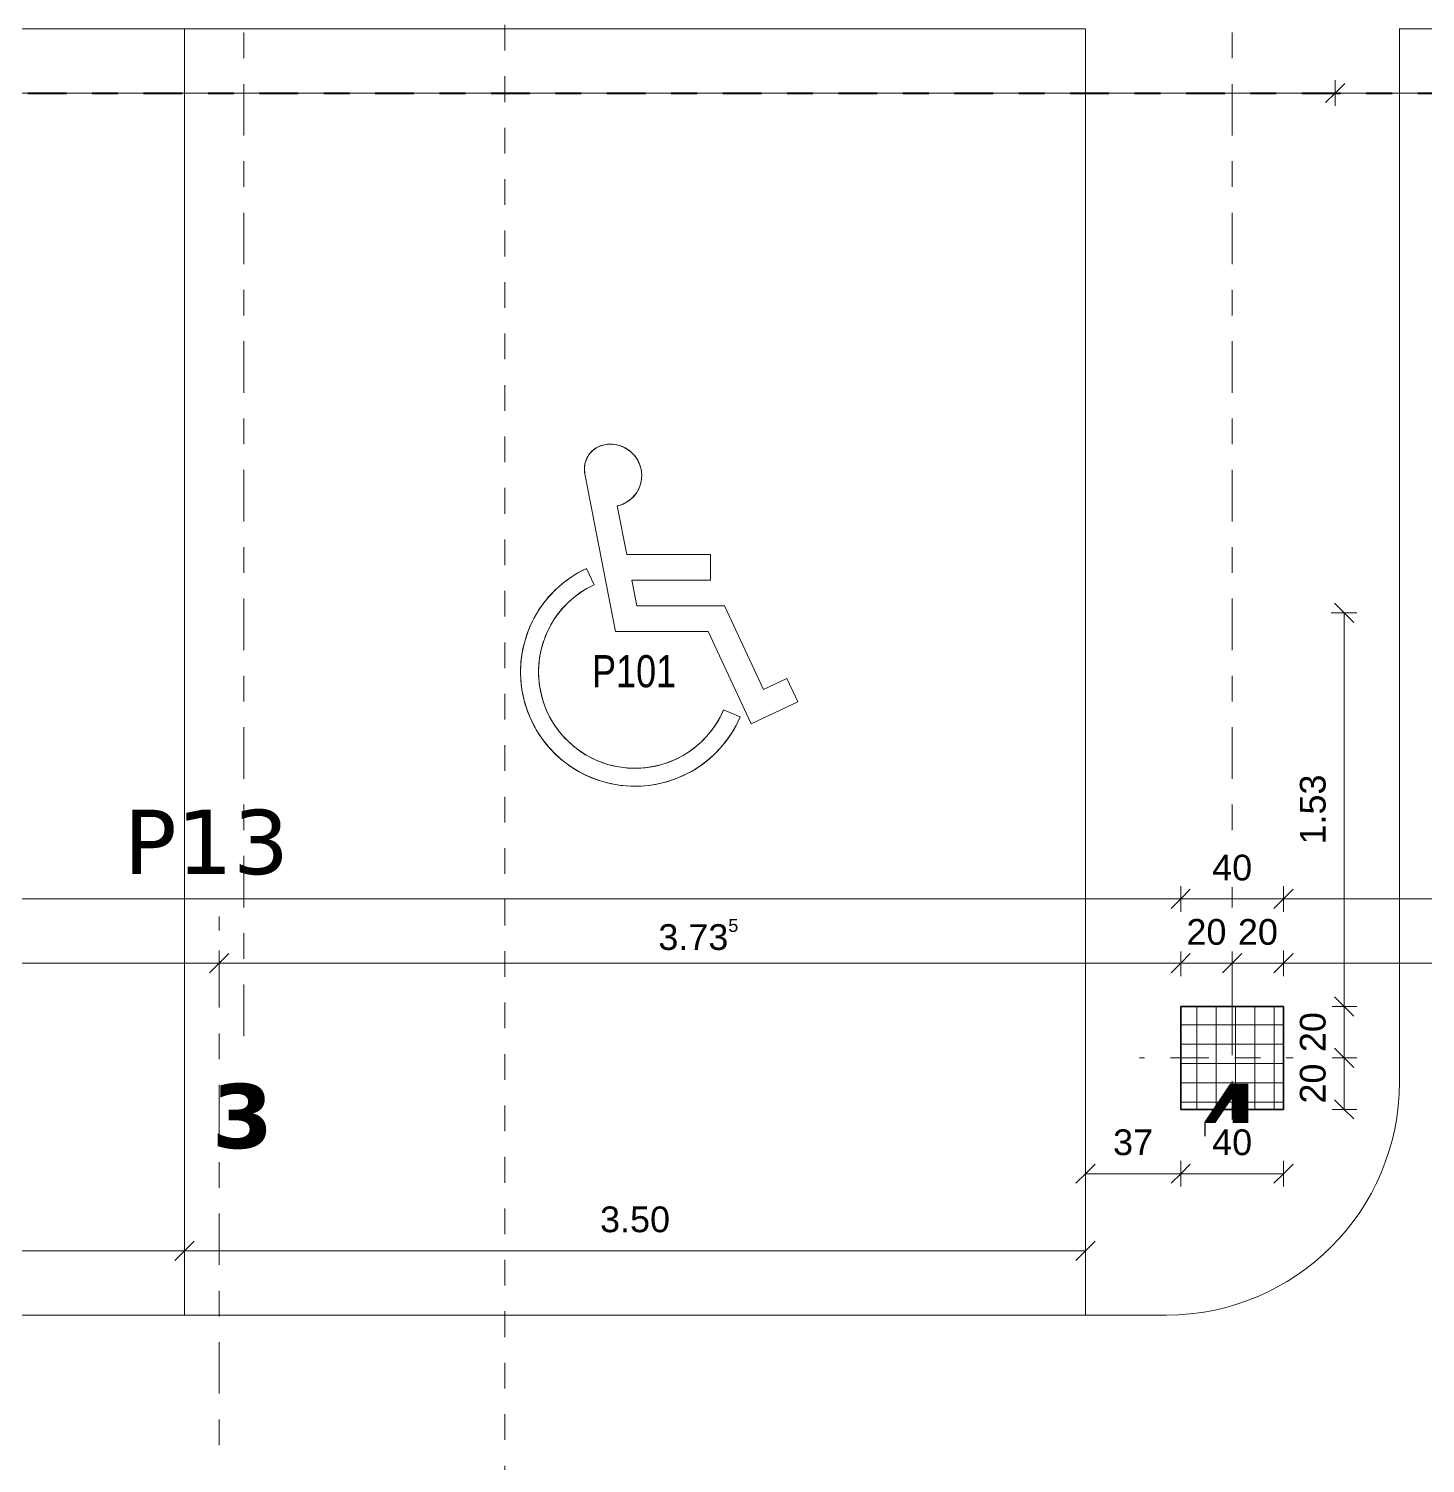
# Model space of a CAD drawing. Header units: metres. Extents: x -35.6 to 33, y -21.5 to 5.9.
# Drawn here: x -24.41 to -18.99, y -7.93 to -2.35 of the extents above; entities that cross this region are included whole.
import ezdxf

# ---------------------------------------------------------------- set-up
doc = ezdxf.new("R2010")
doc.units = ezdxf.units.M
for name, pattern in [('_Rasterlinie_', [0.375, 0.2, -0.05, 0.075, -0.05]), ('_Strichpunkt - Mittel_', [0.35, 0.15, -0.1, 0, -0.1]), ('Strichpunkt - Fein', [0.2, 0.1, -0.05, 0, -0.05]), ('Strichpunkt - Mittel', [0.35, 0.15, -0.1, 0, -0.1])]:
    doc.linetypes.add(name, pattern=pattern)
for name, color, linetype, lineweight in [('A-____-____-DIMS', 7, 'Continuous', 5), ('A-____-____-DIMS-50', 7, 'Continuous', 5), ('A-DETL-____-THIN', 7, 'Continuous', 9), ('A-DETL-GENF-OTLN', 7, 'Continuous', 9), ('A-FLOR-____-OTLN', 7, 'Continuous', 9), ('C-PRKG-____-IDEN', 7, 'Continuous', 5), ('C-PRKG-____-OTLN', 7, 'Continuous', 9), ('S-COLS-____-MCUT', 7, 'Continuous', 35), ('S-COLS-____-OTLN', 7, 'Continuous', 9), ('S-GRID-____-OTLN', 7, 'Continuous', 5)]:
    doc.layers.add(name, color=color, linetype=linetype, lineweight=lineweight)
for name, color, linetype, lineweight, true_color in [('A-____-MATC-OTLN', 7, 'Strichpunkt - Mittel', 40, 0x0080ff), ('A-DETL-____-OTLN', 5, 'Continuous', 9, 0x0000ff), ('S-GRID-____-IDEN', 7, 'Continuous', 9, 0x5555aa)]:
    doc.layers.add(name, color=color, linetype=linetype, lineweight=lineweight, true_color=true_color)
doc.styles.add('Arial', font='arial.ttf', dxfattribs={"height": 0.1})
doc.styles.add('Arial_2', font='arial.ttf', dxfattribs={"width": 0.8, "height": 0.125})
doc.styles.add('Verdana_B', font='verdana.ttf', dxfattribs={"height": 0.25})
doc.dimstyles.new('SUB_Rohbau_fein', dxfattribs={"dimscale": 0.3048, "dimtxt": 0.102026, "dimasz": 0.246063, "dimexe": 0.164042, "dimexo": 0.0625, "dimgap": 0.123031, "dimtad": 1, "dimdec": 1, "dimlfac": 100, "dimrnd": 0.5, "dimdsep": 46, "dimtxsty": 'Arial', "dimblk1": 'OBLIQUE', "dimblk2": 'OBLIQUE', "dimsah": 1, "dimcen": 0.09, "dimazin": 0, "dimtfac": 1, "dimtdec": 4, "dimtix": 1, "dimtmove": 0, "dimatfit": 3, "dimfxl": 0.164042, "dimfxlon": 1, "dimtvp": 1, "dimtfill": 1, "dimtolj": 1, "dimtzin": 0, "dimarcsym": 2})
doc.dimstyles.new('SUB_Rohbau_fein_1', dxfattribs={"dimscale": 0.3048, "dimtxt": 0.102026, "dimasz": 0.246063, "dimexe": 0.164042, "dimexo": 0.0625, "dimgap": 0.123031, "dimtad": 1, "dimrnd": 0.005, "dimzin": 0, "dimdsep": 46, "dimtxsty": 'Arial', "dimblk1": 'OBLIQUE', "dimblk2": 'OBLIQUE', "dimsah": 1, "dimcen": 0.09, "dimazin": 0, "dimtfac": 1, "dimtdec": 4, "dimtix": 1, "dimtmove": 0, "dimatfit": 3, "dimfxl": 0.164042, "dimfxlon": 1, "dimtvp": 1, "dimtfill": 1, "dimtolj": 1, "dimtzin": 0, "dimarcsym": 2})

# ---------------------------------------------------------------- blocks, each defined once
blk = doc.blocks.new('PP_Parkplatz - 2650 x 5000-V6--01_UG_OK_FFB_AF_ru')
at = {"layer": 'C-PRKG-____-OTLN', "color": 253, "true_color": 0x999999}
for p, q in [((-23.808, -2.354), (-26.458, -2.354)), ((-26.458, -7.353), (-26.458, -2.354)), ((-23.808, -2.354), (-26.458, -2.354)), ((-26.458, -2.354), (-26.458, -7.353)), ((-26.458, -7.353), (-26.458, -2.354)), ((-26.458, -2.354), (-23.808, -2.354)), ((-26.458, -2.354), (-26.458, -2.354)), ((-23.808, -7.353), (-23.808, -2.354)), ((-23.808, -7.353), (-23.808, -2.354)), ((-23.808, -2.354), (-23.808, -7.353)), ((-23.808, -2.354), (-23.808, -2.354)), ((-23.808, -7.353), (-26.458, -7.353)), ((-26.458, -7.353), (-23.808, -7.353)), ((-23.808, -7.353), (-26.458, -7.353)), ((-26.458, -7.353), (-26.458, -7.353)), ((-23.808, -7.353), (-23.808, -7.353))]:
    blk.add_line(p, q, dxfattribs=at)
blk = doc.blocks.new('PP_Parkplatz - 3500 x 5000-21602457--01_UG_OK_FFB_AF_ru')
at = {"layer": 'C-PRKG-____-OTLN', "color": 253, "true_color": 0x999999}
for p, q in [((-20.308, -2.354), (-23.808, -2.354)), ((-20.308, -2.354), (-23.808, -2.354)), ((-23.808, -2.354), (-23.808, -7.353)), ((-23.808, -7.353), (-23.808, -2.354)), ((-23.808, -2.354), (-20.308, -2.354)), ((-23.808, -2.354), (-23.808, -2.354)), ((-20.308, -7.353), (-20.308, -2.354)), ((-20.308, -2.354), (-20.308, -7.353)), ((-20.308, -2.354), (-20.308, -2.354)), ((-22.2547, -4.065), (-22.2547, -4.065)), ((-22.2529, -4.0833), (-22.1336, -4.6967)), ((-22.1336, -4.6967), (-22.2529, -4.0833)), ((-22.032, -4.0898), (-22.032, -4.0898)), ((-22.0901, -4.3968), (-22.1267, -4.2084)), ((-22.1267, -4.2084), (-22.0901, -4.3968)), ((-22.1267, -4.2084), (-22.1267, -4.2084)), ((-21.764, -4.3968), (-22.0901, -4.3968)), ((-22.0901, -4.3968), (-21.764, -4.3968)), ((-22.0901, -4.3968), (-22.0901, -4.3968)), ((-21.764, -4.4968), (-21.764, -4.3968)), ((-21.764, -4.3968), (-21.764, -4.4967)), ((-21.764, -4.3968), (-21.764, -4.3968)), ((-22.2172, -4.5146), (-22.2469, -4.4512)), ((-22.2469, -4.4512), (-22.2172, -4.5145)), ((-22.2469, -4.4512), (-22.2469, -4.4512)), ((-22.2172, -4.5145), (-22.2172, -4.5146)), ((-21.764, -4.4967), (-22.0706, -4.4967)), ((-22.0706, -4.4967), (-22.0706, -4.4968)), ((-22.0512, -4.5967), (-22.0706, -4.4968)), ((-22.0706, -4.4968), (-21.764, -4.4968)), ((-22.0706, -4.4968), (-22.0512, -4.5967)), ((-21.764, -4.4967), (-21.764, -4.4968)), ((-21.7099, -4.5967), (-22.0512, -4.5967)), ((-22.0512, -4.5967), (-21.7099, -4.5967)), ((-22.0512, -4.5967), (-22.0512, -4.5967)), ((-21.5583, -4.9218), (-21.7099, -4.5967)), ((-21.7099, -4.5967), (-21.5583, -4.9218)), ((-21.7099, -4.5967), (-21.7099, -4.5967)), ((-22.1336, -4.6967), (-21.7736, -4.6967)), ((-21.7736, -4.6967), (-22.1336, -4.6967)), ((-22.1336, -4.6967), (-22.1336, -4.6967)), ((-21.7736, -4.6967), (-21.6067, -5.0546)), ((-21.6067, -5.0546), (-21.7736, -4.6967)), ((-21.7736, -4.6967), (-21.7736, -4.6967)), ((-22.5025, -4.8535), (-22.5025, -4.8535)), ((-21.4677, -4.8795), (-21.5583, -4.9218)), ((-21.5583, -4.9218), (-21.4677, -4.8795)), ((-21.4254, -4.9701), (-21.4677, -4.8795)), ((-21.4677, -4.8795), (-21.4254, -4.9701)), ((-21.4677, -4.8795), (-21.4677, -4.8795)), ((-21.5583, -4.9218), (-21.5583, -4.9218)), ((-21.6493, -5.0282), (-21.7136, -5.0007)), ((-21.7136, -5.0007), (-21.6493, -5.0282)), ((-21.7136, -5.0007), (-21.7136, -5.0007)), ((-21.6067, -5.0546), (-21.4254, -4.9701)), ((-21.4254, -4.9701), (-21.6067, -5.0546)), ((-21.4254, -4.9701), (-21.4254, -4.9701)), ((-21.6493, -5.0282), (-21.6493, -5.0282)), ((-21.6067, -5.0546), (-21.6067, -5.0546)), ((-20.308, -7.353), (-23.808, -7.353)), ((-23.808, -7.353), (-20.308, -7.353)), ((-20.308, -7.353), (-23.808, -7.353)), ((-23.808, -7.353), (-23.808, -7.353)), ((-20.308, -7.353), (-20.308, -7.353))]:
    blk.add_line(p, q, dxfattribs=at)
for centre, major_axis, start_param, end_param in [((-22.1536, -4.0898), (0.1216, 0), 4.935437, 8.045968), ((-22.1584, -4.065), (0.0962, 0), 1.762783, 3.333579), ((-22.1584, -4.065), (0.0962, 0), 2.548417, 2.80998), ((-22.1584, -4.065), (0.0962, 0), 2.286663, 2.548181), ((-22.1584, -4.065), (0.0962, 0), 1.762783, 2.286381), ((-22.1536, -4.0898), (0.1216, 0), 0.725939, 1.762783), ((-22.1536, -4.0898), (0.1216, 0), 0.466728, 0.725737), ((-22.1584, -4.065), (0.0962, 0), 3.071779, 3.333579), ((-22.1584, -4.065), (0.0962, 0), 2.810196, 3.071779), ((-22.1536, -4.0898), (0.1216, 0), 0.207517, 0.466551), ((-22.1536, -4.0898), (0.1216, 0), 6.231491, 6.490702), ((-22.1536, -4.0898), (0.1216, 0), 5.97228, 6.231321), ((-22.1536, -4.0898), (0.1216, 0), 5.194647, 5.712851), ((-22.1536, -4.0898), (0.1216, 0), 5.713069, 5.972095), ((-22.1536, -4.0898), (0.1216, 0), 4.935437, 5.194647), ((-22.058, -4.8535), (0.4445, 0), 2.009748, 5.87914), ((-22.058, -4.8535), (0.4445, 0), 2.009748, 2.346217), ((-22.058, -4.8535), (0.3745, 0), 2.009748, 5.87914), ((-22.058, -4.8535), (0.3745, 0), 2.009748, 2.378262), ((-22.058, -4.8535), (0.4445, 0), 2.346277, 2.514451), ((-22.058, -4.8535), (0.4445, 0), 2.514505, 2.682686), ((-22.058, -4.8535), (0.3745, 0), 2.378331, 2.562518), ((-22.058, -4.8535), (0.4445, 0), 2.682735, 2.85092), ((-22.058, -4.8535), (0.3745, 0), 2.56258, 2.746775), ((-22.058, -4.8535), (0.4445, 0), 2.850967, 3.019155), ((-22.058, -4.8535), (0.3745, 0), 2.746832, 2.931032), ((-22.058, -4.8535), (0.3745, 0), 2.931087, 3.115289), ((-22.058, -4.8535), (-0.4445, 0), 6.160747, 6.283185), ((-22.058, -4.8535), (0.3745, 0), 3.115343, 3.141593), ((-22.058, -4.8535), (0.4445, 0), 3.141593, 3.187389), ((-22.058, -4.8535), (0.4445, 0), 3.187435, 3.355624), ((-22.058, -4.8535), (0.3745, 0), 3.141593, 3.299545), ((-22.058, -4.8535), (0.4445, 0), 3.355671, 3.523858), ((-22.058, -4.8535), (0.3745, 0), 3.299601, 3.483802), ((-22.058, -4.8535), (0.3745, 0), 3.483862, 3.668059), ((-22.058, -4.8535), (0.3745, 0), 5.694883, 5.879078), ((-22.058, -4.8535), (0.4445, 0), 3.523909, 3.692092), ((-22.058, -4.8535), (0.3745, 0), 3.668126, 3.852316), ((-22.058, -4.8535), (0.3745, 0), 4.957856, 5.694814), ((-22.058, -4.8535), (0.4445, 0), 5.710906, 5.879088), ((-22.058, -4.8535), (0.4445, 0), 3.692149, 5.710848), ((-22.058, -4.8535), (0.3745, 0), 3.852316, 4.589343), ((-22.058, -4.8535), (0.3745, 0), 4.589343, 4.957856)]:
    blk.add_ellipse(centre, major_axis=major_axis, ratio=0.999794, start_param=start_param, end_param=end_param, dxfattribs=at)
blk = doc.blocks.new('DE_Detailverweis - mit_Rahmen-56961640--01_UG_OK_FFB_AF_ru')
at = {"layer": 'A-DETL-GENF-OTLN', "color": 30, "linetype": 'Strichpunkt - Fein', "true_color": 0xff8000}
blk.add_line((0, 22.795), (0, 0), dxfattribs=at)
blk = doc.blocks.new('DIMBLOCK109--01_UG_OK_FFB_AF_ru')
at = {"layer": 'A-____-____-DIMS-50'}
for p, q in [((-32.708, -2.6034), (-32.708, -2.5534)), ((-19.338, -2.6034), (-19.338, -2.5534)), ((-32.708, -2.6034), (-32.7455, -2.6409)), ((-32.708, -2.6034), (-32.6705, -2.5659)), ((-32.708, -2.6034), (-19.338, -2.6034)), ((-32.708, -2.6034), (-32.708, -2.6534)), ((-19.338, -2.6034), (-19.3755, -2.6409)), ((-19.338, -2.6034), (-19.3005, -2.5659)), ((-19.338, -2.6034), (-19.338, -2.6534))]:
    blk.add_line(p, q, dxfattribs=at)
at = {"layer": 'A-____-____-DIMS-50', "color": 0, "insert": (-26.1975, -2.4314), "char_height": 0.1, "width": 0.418697, "attachment_point": 1, "line_spacing_factor": 0.941778, "style": 'Arial', "bg_fill": 3, "box_fill_scale": 1.25, "bg_fill_color": 256, "bg_fill_true_color": 13158600, "bg_fill_transparency": 0}
blk.add_mtext('13.37', dxfattribs=at)
blk = doc.blocks.new('_Oblique')
at = {"color": 0, "linetype": 'ByBlock', "lineweight": -2}
blk.add_line((-0.5, -0.5), (0.5, 0.5), dxfattribs=at)
blk = doc.blocks.new('DIMBLOCK110--01_UG_OK_FFB_AF_ru')
at = {"layer": 'A-____-____-DIMS-50'}
for p, q in [((-19.338, -2.6034), (-19.338, -2.5534)), ((-13.183, -2.6034), (-13.183, -2.5534)), ((-19.338, -2.6034), (-19.3755, -2.6409)), ((-19.338, -2.6034), (-19.3005, -2.5659)), ((-19.338, -2.6034), (-13.183, -2.6034)), ((-19.338, -2.6034), (-19.338, -2.6534)), ((-13.183, -2.6034), (-13.2205, -2.6409)), ((-13.183, -2.6034), (-13.1455, -2.5659)), ((-13.183, -2.6034), (-13.183, -2.6534))]:
    blk.add_line(p, q, dxfattribs=at)
at = {"layer": 'A-____-____-DIMS-50', "color": 0, "insert": (-16.4222, -2.4314), "char_height": 0.1, "width": 0.388091, "attachment_point": 1, "line_spacing_factor": 0.941778, "style": 'Arial', "bg_fill": 3, "box_fill_scale": 1.25, "bg_fill_color": 256, "bg_fill_true_color": 13158600, "bg_fill_transparency": 0}
blk.add_mtext('6.15\\A2\\H0.5x;\\S5^  ;\\H2x;', dxfattribs=at)
blk = doc.blocks.new('DIMBLOCK157--01_UG_OK_FFB_AF_ru')
at = {"layer": 'A-____-____-DIMS-50'}
for p, q in [((-29.233, -5.7358), (-29.233, -5.6858)), ((-19.938, -5.7358), (-19.938, -5.6858)), ((-29.233, -5.7358), (-29.2705, -5.7733)), ((-29.233, -5.7358), (-29.1955, -5.6983)), ((-29.233, -5.7358), (-19.938, -5.7358)), ((-29.233, -5.7358), (-29.233, -5.7858)), ((-19.938, -5.7358), (-19.9755, -5.7733)), ((-19.938, -5.7358), (-19.9005, -5.6983)), ((-19.938, -5.7358), (-19.938, -5.7858))]:
    blk.add_line(p, q, dxfattribs=at)
at = {"layer": 'A-____-____-DIMS-50', "color": 0, "insert": (-24.7472, -5.5638), "char_height": 0.1, "width": 0.388091, "attachment_point": 1, "line_spacing_factor": 0.941778, "style": 'Arial', "bg_fill": 3, "box_fill_scale": 1.25, "bg_fill_color": 256, "bg_fill_true_color": 13158600, "bg_fill_transparency": 0}
blk.add_mtext('9.29\\A2\\H0.5x;\\S5^  ;\\H2x;', dxfattribs=at)
blk = doc.blocks.new('DIMBLOCK158--01_UG_OK_FFB_AF_ru')
at = {"layer": 'A-____-____-DIMS-50'}
for p, q in [((-19.938, -5.7358), (-19.938, -5.6858)), ((-19.538, -5.7358), (-19.538, -5.6858)), ((-19.938, -5.7358), (-19.9755, -5.7733)), ((-19.938, -5.7358), (-19.9005, -5.6983)), ((-19.938, -5.7358), (-19.538, -5.7358)), ((-19.938, -5.7358), (-19.938, -5.7858)), ((-19.538, -5.7358), (-19.5755, -5.7733)), ((-19.538, -5.7358), (-19.5005, -5.6983)), ((-19.538, -5.7358), (-19.538, -5.7858))]:
    blk.add_line(p, q, dxfattribs=at)
at = {"layer": 'A-____-____-DIMS-50', "color": 0, "insert": (-19.8156, -5.5638), "char_height": 0.1, "width": 0.186088, "attachment_point": 1, "line_spacing_factor": 0.941778, "style": 'Arial', "bg_fill": 3, "box_fill_scale": 1.25, "bg_fill_color": 256, "bg_fill_true_color": 13158600, "bg_fill_transparency": 0}
blk.add_mtext('40', dxfattribs=at)
blk = doc.blocks.new('DIMBLOCK159--01_UG_OK_FFB_AF_ru')
at = {"layer": 'A-____-____-DIMS-50'}
for p, q in [((-19.538, -5.7358), (-19.538, -5.6858)), ((-13.193, -5.7358), (-13.193, -5.6858)), ((-19.538, -5.7358), (-19.5755, -5.7733)), ((-19.538, -5.7358), (-19.5005, -5.6983)), ((-19.538, -5.7358), (-13.193, -5.7358)), ((-19.538, -5.7358), (-19.538, -5.7858)), ((-13.193, -5.7358), (-13.2305, -5.7733)), ((-13.193, -5.7358), (-13.1555, -5.6983)), ((-13.193, -5.7358), (-13.193, -5.7858))]:
    blk.add_line(p, q, dxfattribs=at)
at = {"layer": 'A-____-____-DIMS-50', "color": 0, "insert": (-16.5272, -5.5638), "char_height": 0.1, "width": 0.388091, "attachment_point": 1, "line_spacing_factor": 0.941778, "style": 'Arial', "bg_fill": 3, "box_fill_scale": 1.25, "bg_fill_color": 256, "bg_fill_true_color": 13158600, "bg_fill_transparency": 0}
blk.add_mtext('6.34\\A2\\H0.5x;\\S5^  ;\\H2x;', dxfattribs=at)
blk = doc.blocks.new('DIMBLOCK175--01_UG_OK_FFB_AF_ru')
at = {"layer": 'A-____-____-DIMS-50'}
for p, q in [((-29.233, -5.9858), (-29.233, -5.9358)), ((-29.233, -5.9858), (-29.1955, -5.9483)), ((-23.673, -5.9858), (-23.673, -5.9358)), ((-23.673, -5.9858), (-23.6355, -5.9483)), ((-29.233, -5.9858), (-29.2705, -6.0233)), ((-29.233, -5.9858), (-23.673, -5.9858)), ((-29.233, -5.9858), (-29.233, -6.0358)), ((-23.673, -5.9858), (-23.7105, -6.0233)), ((-23.673, -5.9858), (-23.673, -6.0358))]:
    blk.add_line(p, q, dxfattribs=at)
at = {"layer": 'A-____-____-DIMS-50', "color": 0, "insert": (-26.5887, -5.8138), "char_height": 0.1, "width": 0.325653, "attachment_point": 1, "line_spacing_factor": 0.941778, "style": 'Arial', "bg_fill": 3, "box_fill_scale": 1.25, "bg_fill_color": 256, "bg_fill_true_color": 13158600, "bg_fill_transparency": 0}
blk.add_mtext('5.56', dxfattribs=at)
blk = doc.blocks.new('DIMBLOCK176--01_UG_OK_FFB_AF_ru')
at = {"layer": 'A-____-____-DIMS-50'}
for p, q in [((-23.673, -5.9858), (-23.673, -5.9358)), ((-23.673, -5.9858), (-23.6355, -5.9483)), ((-19.938, -5.9858), (-19.938, -5.9358)), ((-19.938, -5.9858), (-19.9005, -5.9483)), ((-23.673, -5.9858), (-23.7105, -6.0233)), ((-23.673, -5.9858), (-19.938, -5.9858)), ((-23.673, -5.9858), (-23.673, -6.0358)), ((-19.938, -5.9858), (-19.9755, -6.0233)), ((-19.938, -5.9858), (-19.938, -6.0358))]:
    blk.add_line(p, q, dxfattribs=at)
at = {"layer": 'A-____-____-DIMS-50', "color": 0, "insert": (-21.9672, -5.8138), "char_height": 0.1, "width": 0.388091, "attachment_point": 1, "line_spacing_factor": 0.941778, "style": 'Arial', "bg_fill": 3, "box_fill_scale": 1.25, "bg_fill_color": 256, "bg_fill_true_color": 13158600, "bg_fill_transparency": 0}
blk.add_mtext('3.73\\A2\\H0.5x;\\S5^  ;\\H2x;', dxfattribs=at)
blk = doc.blocks.new('DIMBLOCK177--01_UG_OK_FFB_AF_ru')
at = {"layer": 'A-____-____-DIMS-50'}
for p, q in [((-19.938, -5.9858), (-19.938, -5.9358)), ((-19.938, -5.9858), (-19.9005, -5.9483)), ((-19.738, -5.9858), (-19.738, -5.9358)), ((-19.738, -5.9858), (-19.7005, -5.9483)), ((-19.938, -5.9858), (-19.9755, -6.0233)), ((-19.938, -5.9858), (-19.738, -5.9858)), ((-19.938, -5.9858), (-19.938, -6.0358)), ((-19.738, -5.9858), (-19.7755, -6.0233)), ((-19.738, -5.9858), (-19.738, -6.0358))]:
    blk.add_line(p, q, dxfattribs=at)
at = {"layer": 'A-____-____-DIMS-50', "color": 0, "insert": (-19.9156, -5.8138), "char_height": 0.1, "width": 0.186088, "attachment_point": 1, "line_spacing_factor": 0.941778, "style": 'Arial', "bg_fill": 3, "box_fill_scale": 1.25, "bg_fill_color": 256, "bg_fill_true_color": 13158600, "bg_fill_transparency": 0}
blk.add_mtext('20', dxfattribs=at)
blk = doc.blocks.new('DIMBLOCK178--01_UG_OK_FFB_AF_ru')
at = {"layer": 'A-____-____-DIMS-50'}
for p, q in [((-19.738, -5.9858), (-19.738, -5.9358)), ((-19.738, -5.9858), (-19.7005, -5.9483)), ((-19.538, -5.9858), (-19.538, -5.9358)), ((-19.538, -5.9858), (-19.5005, -5.9483)), ((-19.738, -5.9858), (-19.7755, -6.0233)), ((-19.738, -5.9858), (-19.538, -5.9858)), ((-19.738, -5.9858), (-19.738, -6.0358)), ((-19.538, -5.9858), (-19.5755, -6.0233)), ((-19.538, -5.9858), (-19.538, -6.0358))]:
    blk.add_line(p, q, dxfattribs=at)
at = {"layer": 'A-____-____-DIMS-50', "color": 0, "insert": (-19.7156, -5.8138), "char_height": 0.1, "width": 0.186088, "attachment_point": 1, "line_spacing_factor": 0.941778, "style": 'Arial', "bg_fill": 3, "box_fill_scale": 1.25, "bg_fill_color": 256, "bg_fill_true_color": 13158600, "bg_fill_transparency": 0}
blk.add_mtext('20', dxfattribs=at)
blk = doc.blocks.new('DIMBLOCK179--01_UG_OK_FFB_AF_ru')
at = {"layer": 'A-____-____-DIMS-50'}
for p, q in [((-19.538, -5.9858), (-19.538, -5.9358)), ((-19.538, -5.9858), (-19.5005, -5.9483)), ((-15.073, -5.9858), (-15.073, -5.9358)), ((-15.073, -5.9858), (-15.0355, -5.9483)), ((-19.538, -5.9858), (-19.5755, -6.0233)), ((-19.538, -5.9858), (-15.073, -5.9858)), ((-19.538, -5.9858), (-19.538, -6.0358)), ((-15.073, -5.9858), (-15.1105, -6.0233)), ((-15.073, -5.9858), (-15.073, -6.0358))]:
    blk.add_line(p, q, dxfattribs=at)
at = {"layer": 'A-____-____-DIMS-50', "color": 0, "insert": (-17.4672, -5.8138), "char_height": 0.1, "width": 0.388091, "attachment_point": 1, "line_spacing_factor": 0.941778, "style": 'Arial', "bg_fill": 3, "box_fill_scale": 1.25, "bg_fill_color": 256, "bg_fill_true_color": 13158600, "bg_fill_transparency": 0}
blk.add_mtext('4.46\\A2\\H0.5x;\\S5^  ;\\H2x;', dxfattribs=at)
blk = doc.blocks.new('DIMBLOCK210--01_UG_OK_FFB_AF_ru')
at = {"layer": 'A-____-____-DIMS-50'}
for p, q in [((-26.458, -7.1029), (-26.458, -7.0529)), ((-26.458, -7.1029), (-26.4205, -7.0654)), ((-23.808, -7.1029), (-23.808, -7.0529)), ((-23.808, -7.1029), (-23.7705, -7.0654)), ((-26.458, -7.1029), (-26.4955, -7.1404)), ((-26.458, -7.1029), (-23.808, -7.1029)), ((-26.458, -7.1029), (-26.458, -7.1529)), ((-23.808, -7.1029), (-23.8455, -7.1404)), ((-23.808, -7.1029), (-23.808, -7.1529))]:
    blk.add_line(p, q, dxfattribs=at)
at = {"layer": 'A-____-____-DIMS-50', "color": 0, "insert": (-25.2687, -6.9309), "char_height": 0.1, "width": 0.325653, "attachment_point": 1, "line_spacing_factor": 0.941778, "style": 'Arial', "bg_fill": 3, "box_fill_scale": 1.25, "bg_fill_color": 256, "bg_fill_true_color": 13158600, "bg_fill_transparency": 0}
blk.add_mtext('2.65', dxfattribs=at)
blk = doc.blocks.new('DIMBLOCK211--01_UG_OK_FFB_AF_ru')
at = {"layer": 'A-____-____-DIMS-50'}
for p, q in [((-23.808, -7.1029), (-23.808, -7.0529)), ((-23.808, -7.1029), (-23.7705, -7.0654)), ((-20.308, -7.1029), (-20.308, -7.0529)), ((-20.308, -7.1029), (-20.2705, -7.0654)), ((-23.808, -7.1029), (-23.8455, -7.1404)), ((-23.808, -7.1029), (-20.308, -7.1029)), ((-23.808, -7.1029), (-23.808, -7.1529)), ((-20.308, -7.1029), (-20.3455, -7.1404)), ((-20.308, -7.1029), (-20.308, -7.1529))]:
    blk.add_line(p, q, dxfattribs=at)
at = {"layer": 'A-____-____-DIMS-50', "color": 0, "insert": (-22.1937, -6.9309), "char_height": 0.1, "width": 0.325653, "attachment_point": 1, "line_spacing_factor": 0.941778, "style": 'Arial', "bg_fill": 3, "box_fill_scale": 1.25, "bg_fill_color": 256, "bg_fill_true_color": 13158600, "bg_fill_transparency": 0}
blk.add_mtext('3.50', dxfattribs=at)
blk = doc.blocks.new('DIMBLOCK310--01_UG_OK_FFB_AF_ru')
at = {"layer": 'A-____-____-DIMS-50'}
for p, q in [((-20.308, -6.8034), (-20.308, -6.7534)), ((-20.308, -6.8034), (-20.2705, -6.7659)), ((-19.938, -6.8034), (-19.938, -6.7534)), ((-19.938, -6.8034), (-19.9005, -6.7659)), ((-20.308, -6.8034), (-20.3455, -6.8409)), ((-20.308, -6.8034), (-19.938, -6.8034)), ((-20.308, -6.8034), (-20.308, -6.8534)), ((-19.938, -6.8034), (-19.9755, -6.8409)), ((-19.938, -6.8034), (-19.938, -6.8534))]:
    blk.add_line(p, q, dxfattribs=at)
at = {"layer": 'A-____-____-DIMS-50', "color": 0, "insert": (-20.2006, -6.6314), "char_height": 0.1, "width": 0.186088, "attachment_point": 1, "line_spacing_factor": 0.941778, "style": 'Arial', "bg_fill": 3, "box_fill_scale": 1.25, "bg_fill_color": 256, "bg_fill_true_color": 13158600, "bg_fill_transparency": 0}
blk.add_mtext('37', dxfattribs=at)
blk = doc.blocks.new('DIMBLOCK311--01_UG_OK_FFB_AF_ru')
at = {"layer": 'A-____-____-DIMS-50'}
for p, q in [((-19.938, -6.8034), (-19.938, -6.7534)), ((-19.938, -6.8034), (-19.9005, -6.7659)), ((-19.538, -6.8034), (-19.538, -6.7534)), ((-19.538, -6.8034), (-19.5005, -6.7659)), ((-19.938, -6.8034), (-19.9755, -6.8409)), ((-19.938, -6.8034), (-19.538, -6.8034)), ((-19.938, -6.8034), (-19.938, -6.8534)), ((-19.538, -6.8034), (-19.5755, -6.8409)), ((-19.538, -6.8034), (-19.538, -6.8534))]:
    blk.add_line(p, q, dxfattribs=at)
at = {"layer": 'A-____-____-DIMS-50', "color": 0, "insert": (-19.8156, -6.6314), "char_height": 0.1, "width": 0.186088, "attachment_point": 1, "line_spacing_factor": 0.941778, "style": 'Arial', "bg_fill": 3, "box_fill_scale": 1.25, "bg_fill_color": 256, "bg_fill_true_color": 13158600, "bg_fill_transparency": 0}
blk.add_mtext('40', dxfattribs=at)
blk = doc.blocks.new('DIMBLOCK347--01_UG_OK_FFB_AF_ru')
at = {"layer": 'A-____-____-DIMS-50'}
for p, q in [((-19.303, -4.6234), (-19.353, -4.6234)), ((-19.303, -4.6234), (-19.3405, -4.5859)), ((-19.303, -4.6234), (-19.303, -6.1534)), ((-19.303, -4.6234), (-19.2655, -4.6609)), ((-19.303, -4.6234), (-19.253, -4.6234)), ((-19.303, -6.1534), (-19.3405, -6.1159)), ((-19.303, -6.1534), (-19.353, -6.1534)), ((-19.303, -6.1534), (-19.2655, -6.1909)), ((-19.303, -6.1534), (-19.253, -6.1534))]:
    blk.add_line(p, q, dxfattribs=at)
at = {"layer": 'A-____-____-DIMS-50', "color": 0, "insert": (-19.475, -5.5241), "char_height": 0.1, "width": 0.325653, "attachment_point": 1, "rotation": 90, "line_spacing_factor": 0.941778, "style": 'Arial', "bg_fill": 3, "box_fill_scale": 1.25, "bg_fill_color": 256, "bg_fill_true_color": 13158600, "bg_fill_transparency": 0}
blk.add_mtext('1.53', dxfattribs=at)
blk = doc.blocks.new('DIMBLOCK348--01_UG_OK_FFB_AF_ru')
at = {"layer": 'A-____-____-DIMS-50'}
for p, q in [((-19.303, -6.1534), (-19.3405, -6.1159)), ((-19.303, -6.1534), (-19.353, -6.1534)), ((-19.303, -6.1534), (-19.303, -6.3534)), ((-19.303, -6.1534), (-19.2655, -6.1909)), ((-19.303, -6.1534), (-19.253, -6.1534)), ((-19.303, -6.3534), (-19.353, -6.3534)), ((-19.303, -6.3534), (-19.3405, -6.3159)), ((-19.303, -6.3534), (-19.2655, -6.3909)), ((-19.303, -6.3534), (-19.253, -6.3534))]:
    blk.add_line(p, q, dxfattribs=at)
at = {"layer": 'A-____-____-DIMS-50', "color": 0, "insert": (-19.475, -6.331), "char_height": 0.1, "width": 0.186088, "attachment_point": 1, "rotation": 90, "line_spacing_factor": 0.941778, "style": 'Arial', "bg_fill": 3, "box_fill_scale": 1.25, "bg_fill_color": 256, "bg_fill_true_color": 13158600, "bg_fill_transparency": 0}
blk.add_mtext('20', dxfattribs=at)
blk = doc.blocks.new('DIMBLOCK349--01_UG_OK_FFB_AF_ru')
at = {"layer": 'A-____-____-DIMS-50'}
for p, q in [((-19.303, -6.3534), (-19.353, -6.3534)), ((-19.303, -6.3534), (-19.3405, -6.3159)), ((-19.303, -6.3534), (-19.303, -6.5534)), ((-19.303, -6.3534), (-19.2655, -6.3909)), ((-19.303, -6.3534), (-19.253, -6.3534)), ((-19.303, -6.5534), (-19.3405, -6.5159)), ((-19.303, -6.5534), (-19.353, -6.5534)), ((-19.303, -6.5534), (-19.2655, -6.5909)), ((-19.303, -6.5534), (-19.253, -6.5534))]:
    blk.add_line(p, q, dxfattribs=at)
at = {"layer": 'A-____-____-DIMS-50', "color": 0, "insert": (-19.475, -6.531), "char_height": 0.1, "width": 0.186088, "attachment_point": 1, "rotation": 90, "line_spacing_factor": 0.941778, "style": 'Arial', "bg_fill": 3, "box_fill_scale": 1.25, "bg_fill_color": 256, "bg_fill_true_color": 13158600, "bg_fill_transparency": 0}
blk.add_mtext('20', dxfattribs=at)

msp = doc.modelspace()

# ---------------------------------------------------------------- hatches: boundary and pattern name
at = {"layer": 'S-COLS-____-OTLN'}
h = msp.add_hatch(dxfattribs=at)
h.set_pattern_fill('FP_2', color=256, style=0, pattern_type=2)
h.set_pattern_definition([(0, (0, 0), (0, 0.075), []), (90, (0, 0), (-0.075, 5e-18), [])])
h.paths.add_polyline_path([(-19.538, -6.5534), (-19.538, -6.1534), (-19.938, -6.1534), (-19.938, -6.5534)])

# ---------------------------------------------------------------- linework, layer by layer
at = {"layer": 'A-DETL-____-OTLN', "color": 8, "linetype": '_Strichpunkt - Mittel_', "true_color": 0x808080}
for p, q in [((-19.738, -5.9934), (-19.738, -6.7134)), ((-19.378, -6.3534), (-20.098, -6.3534))]:
    msp.add_line(p, q, dxfattribs=at)
at = {"layer": 'A-DETL-____-THIN'}
for p, q in [((-19.088, -2.3534), (-19.088, -6.448)), ((-20.308, -7.353), (-19.993, -7.353))]:
    msp.add_line(p, q, dxfattribs=at)
msp.add_arc((-19.993, -6.448), 0.905, 270, 360, dxfattribs=at)
at = {"layer": 'A-FLOR-____-OTLN'}
for p, q in [((-19.088, -2.3534), (-19.088, -2.3523)), ((-13.433, -2.3534), (-19.088, -2.3534))]:
    msp.add_line(p, q, dxfattribs=at)
at = {"layer": 'S-COLS-____-MCUT'}
for p, q in [((-19.538, -6.1534), (-19.938, -6.1534)), ((-19.938, -6.1534), (-19.938, -6.5534)), ((-19.538, -6.5534), (-19.538, -6.1534)), ((-19.938, -6.5534), (-19.538, -6.5534))]:
    msp.add_line(p, q, dxfattribs=at)
at = {"layer": 'S-GRID-____-OTLN', "color": 8, "linetype": '_Rasterlinie_', "true_color": 0x808080}
for p, q in [((-23.578, -6.2685), (-23.578, 5.1611)), ((-19.738, -6.2685), (-19.738, 5.1611)), ((-23.673, -20.6582), (-23.673, -5.8036))]:
    msp.add_line(p, q, dxfattribs=at)

# ---------------------------------------------------------------- block references
at = {"layer": 'A-DETL-GENF-OTLN', "color": 30, "true_color": 0xff8000}
msp.add_blockref('DE_Detailverweis - mit_Rahmen-56961640--01_UG_OK_FFB_AF_ru', (-22.563, -18.1334), dxfattribs=at)
at = {"layer": 'C-PRKG-____-OTLN', "color": 253, "true_color": 0x999999}
for name in ['PP_Parkplatz - 2650 x 5000-V6--01_UG_OK_FFB_AF_ru', 'PP_Parkplatz - 3500 x 5000-21602457--01_UG_OK_FFB_AF_ru']:
    msp.add_blockref(name, (0, 0), dxfattribs=at)

# ---------------------------------------------------------------- texts
at = {"layer": 'S-GRID-____-IDEN', "color": 8, "lineweight": 5, "true_color": 0x808080, "char_height": 0.25, "attachment_point": 1, "style": 'Verdana_B'}
for s, insert, width in [('P13', (-24.045, -5.389), 0.89789), ('\\fVerdana|b1|i0|c0|p34|;3', (-23.702, -6.454), 0.296624), ('\\fVerdana|b1|i0|c0|p34|;4', (-19.862, -6.454), 0.296624)]:
    msp.add_mtext(s, dxfattribs=dict(at, insert=insert, width=width))

# ---------------------------------------------------------------- next in the draw order: texts
at = {"layer": 'C-PRKG-____-IDEN', "insert": (-22.2246, -4.788), "char_height": 0.125, "width": 0.391223, "attachment_point": 1, "style": 'Arial_2', "bg_fill": 3, "box_fill_scale": 1.25, "bg_fill_color": 256, "bg_fill_true_color": 13158600, "bg_fill_transparency": 0}
msp.add_mtext('P101', dxfattribs=at)

# ---------------------------------------------------------------- next in the draw order: dimensions: what is measured, and where the dimension line sits
at = {"layer": 'A-____-____-DIMS'}
for base, p1, p2, dimstyle, override, picture, middle in [((-19.338, -2.6034), (-32.708, -2.5534), (-19.338, -2.5534), 'SUB_Rohbau_fein_1', {"dimpost": '<>', "dimfxl": 13.37}, 'DIMBLOCK109--01_UG_OK_FFB_AF_ru', (-26.023, -2.5149)), ((-19.938, -6.8034), (-20.308, -6.7534), (-19.938, -6.7534), 'SUB_Rohbau_fein', {"dimpost": '<>', "dimfxl": 0.37}, 'DIMBLOCK310--01_UG_OK_FFB_AF_ru', (-20.123, -6.7149)), ((-23.808, -7.1029), (-26.458, -7.0529), (-23.808, -7.0529), 'SUB_Rohbau_fein_1', {"dimpost": '<>', "dimfxl": 2.65}, 'DIMBLOCK210--01_UG_OK_FFB_AF_ru', (-25.133, -7.0144))]:
    dim = msp.add_linear_dim(base=base, p1=p1, p2=p2, dimstyle=dimstyle, override=override, dxfattribs=at)
    dim.commit()
    dim.dimension.update_dxf_attribs({"geometry": picture, "text_midpoint": middle})
dim = msp.add_linear_dim(base=(-19.938, -5.7358), p1=(-29.233, -5.7858), p2=(-19.938, -5.7858), text='\\A1;9.29\\Q;{\\A1;{\\H0.5x;\\S5^ ;}}', dimstyle='SUB_Rohbau_fein_1', override={"dimpost": '<>', "dimfxl": 9.295}, dxfattribs=at)
dim.commit()
dim.dimension.update_dxf_attribs({"geometry": 'DIMBLOCK157--01_UG_OK_FFB_AF_ru', "text_midpoint": (-24.5855, -5.6473)})

# ---------------------------------------------------------------- next in the draw order: dimensions: what is measured, and where the dimension line sits
dim = msp.add_linear_dim(base=(-13.183, -2.6034), p1=(-19.338, -2.5534), p2=(-13.183, -2.5534), text='\\A1;6.15\\Q;{\\A1;{\\H0.5x;\\S5^ ;}}', dimstyle='SUB_Rohbau_fein_1', override={"dimpost": '<>', "dimfxl": 6.155}, dxfattribs=at)
dim.commit()
dim.dimension.update_dxf_attribs({"geometry": 'DIMBLOCK110--01_UG_OK_FFB_AF_ru', "text_midpoint": (-16.2605, -2.5149)})
for base, p1, p2, dimstyle, override, picture, middle in [((-19.538, -5.7358), (-19.938, -5.7858), (-19.538, -5.7858), 'SUB_Rohbau_fein', {"dimpost": '<>', "dimfxl": 0.4}, 'DIMBLOCK158--01_UG_OK_FFB_AF_ru', (-19.738, -5.6473)), ((-23.673, -5.9858), (-29.233, -6.0358), (-23.673, -5.9358), 'SUB_Rohbau_fein_1', {"dimpost": '<>', "dimfxl": 5.560899}, 'DIMBLOCK175--01_UG_OK_FFB_AF_ru', (-26.453, -5.8973)), ((-19.538, -6.8034), (-19.938, -6.7534), (-19.538, -6.7534), 'SUB_Rohbau_fein', {"dimpost": '<>', "dimfxl": 0.4}, 'DIMBLOCK311--01_UG_OK_FFB_AF_ru', (-19.738, -6.7149)), ((-20.308, -7.1029), (-23.808, -7.0529), (-20.308, -7.0529), 'SUB_Rohbau_fein_1', {"dimpost": '<>', "dimfxl": 3.5}, 'DIMBLOCK211--01_UG_OK_FFB_AF_ru', (-22.058, -7.0143))]:
    dim = msp.add_linear_dim(base=base, p1=p1, p2=p2, dimstyle=dimstyle, override=override, dxfattribs=at)
    dim.commit()
    dim.dimension.update_dxf_attribs({"geometry": picture, "text_midpoint": middle})

# ---------------------------------------------------------------- next in the draw order: linework, layer by layer
at = {"layer": 'A-____-MATC-OTLN'}
msp.add_line((-33.8668, -2.6034), (32.9979, -2.6034), dxfattribs=at)

# ---------------------------------------------------------------- next in the draw order: dimensions: what is measured, and where the dimension line sits
at = {"layer": 'A-____-____-DIMS'}
for base, p1, p2, text, override, picture, middle in [((-13.193, -5.7358), (-19.538, -5.7858), (-13.193, -5.7858), '\\A1;6.34\\Q;{\\A1;{\\H0.5x;\\S5^ ;}}', {"dimpost": '<>', "dimfxl": 6.345}, 'DIMBLOCK159--01_UG_OK_FFB_AF_ru', (-16.3655, -5.6472)), ((-19.938, -5.9858), (-23.673, -5.9358), (-19.938, -6.0358), '\\A1;3.73\\Q;{\\A1;{\\H0.5x;\\S5^ ;}}', {"dimpost": '<>', "dimfxl": 3.736338}, 'DIMBLOCK176--01_UG_OK_FFB_AF_ru', (-21.8055, -5.8972))]:
    dim = msp.add_linear_dim(base=base, p1=p1, p2=p2, text=text, dimstyle='SUB_Rohbau_fein_1', override=override, dxfattribs=at)
    dim.commit()
    dim.dimension.update_dxf_attribs({"geometry": picture, "text_midpoint": middle})

# ---------------------------------------------------------------- next in the draw order: dimensions: what is measured, and where the dimension line sits
dim = msp.add_linear_dim(base=(-19.738, -5.9858), p1=(-19.938, -6.0358), p2=(-19.738, -5.9358), dimstyle='SUB_Rohbau_fein', override={"dimpost": '<>', "dimfxl": 0.223607}, dxfattribs=at)
dim.commit()
dim.dimension.update_dxf_attribs({"geometry": 'DIMBLOCK177--01_UG_OK_FFB_AF_ru', "text_midpoint": (-19.838, -5.8973)})

# ---------------------------------------------------------------- next in the draw order: dimensions: what is measured, and where the dimension line sits
dim = msp.add_linear_dim(base=(-19.538, -5.9858), p1=(-19.738, -5.9358), p2=(-19.538, -6.0358), dimstyle='SUB_Rohbau_fein', override={"dimpost": '<>', "dimfxl": 0.223607}, dxfattribs=at)
dim.commit()
dim.dimension.update_dxf_attribs({"geometry": 'DIMBLOCK178--01_UG_OK_FFB_AF_ru', "text_midpoint": (-19.638, -5.8973)})

# ---------------------------------------------------------------- next in the draw order: dimensions: what is measured, and where the dimension line sits
dim = msp.add_linear_dim(base=(-15.073, -5.9858), p1=(-19.538, -6.0358), p2=(-15.073, -6.0358), text='\\A1;4.46\\Q;{\\A1;{\\H0.5x;\\S5^ ;}}', dimstyle='SUB_Rohbau_fein_1', override={"dimpost": '<>', "dimfxl": 4.465}, dxfattribs=at)
dim.commit()
dim.dimension.update_dxf_attribs({"geometry": 'DIMBLOCK179--01_UG_OK_FFB_AF_ru', "text_midpoint": (-17.3055, -5.8973)})

# ---------------------------------------------------------------- next in the draw order: dimensions: what is measured, and where the dimension line sits
dim = msp.add_linear_dim(base=(-19.303, -6.1534), p1=(-19.353, -4.6234), p2=(-19.353, -6.1534), angle=90, dimstyle='SUB_Rohbau_fein_1', override={"dimpost": '<>', "dimfxl": 1.53}, dxfattribs=at)
dim.commit()
dim.dimension.update_dxf_attribs({"geometry": 'DIMBLOCK347--01_UG_OK_FFB_AF_ru', "text_midpoint": (-19.3916, -5.3884)})

# ---------------------------------------------------------------- next in the draw order: dimensions: what is measured, and where the dimension line sits
dim = msp.add_linear_dim(base=(-19.303, -6.3534), p1=(-19.353, -6.1534), p2=(-19.253, -6.3534), angle=90, dimstyle='SUB_Rohbau_fein', override={"dimpost": '<>', "dimfxl": 0.223607}, dxfattribs=at)
dim.commit()
dim.dimension.update_dxf_attribs({"geometry": 'DIMBLOCK348--01_UG_OK_FFB_AF_ru', "text_midpoint": (-19.3916, -6.2534)})

# ---------------------------------------------------------------- next in the draw order: dimensions: what is measured, and where the dimension line sits
dim = msp.add_linear_dim(base=(-19.303, -6.5534), p1=(-19.253, -6.3534), p2=(-19.353, -6.5534), angle=90, dimstyle='SUB_Rohbau_fein', override={"dimpost": '<>', "dimfxl": 0.223607}, dxfattribs=at)
dim.commit()
dim.dimension.update_dxf_attribs({"geometry": 'DIMBLOCK349--01_UG_OK_FFB_AF_ru', "text_midpoint": (-19.3916, -6.4534)})

doc.saveas('drawing.dxf')
